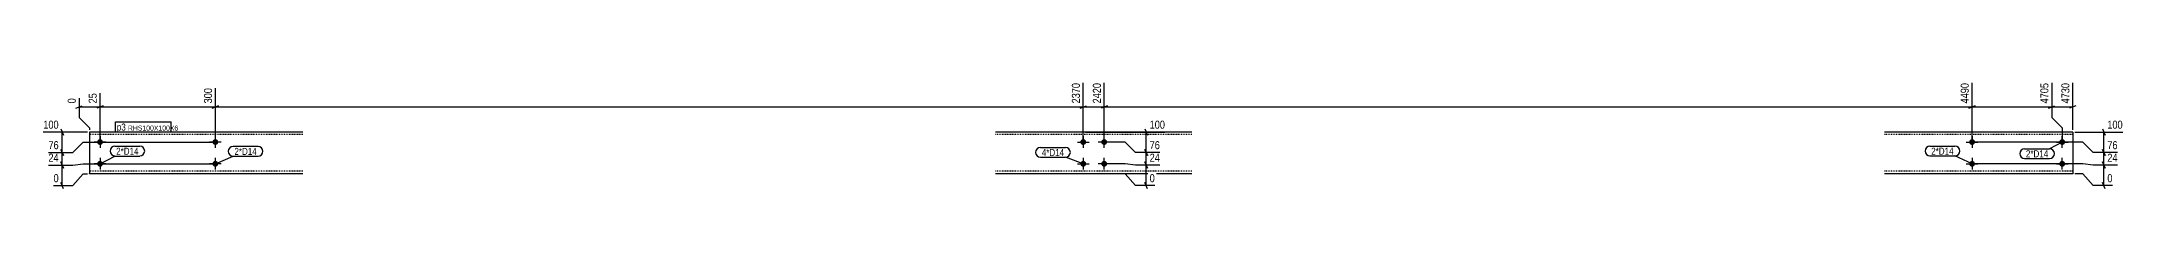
# Model space of a CAD drawing. Header units: millimetres. Extents: x 11 to 16211, y 3 to 272.
# Drawn here: x 11 to 4978, y 15 to 272 of the extents above; entities that cross this region are included whole.
import ezdxf

# ---------------------------------------------------------------- set-up
doc = ezdxf.new("R2010")
doc.units = ezdxf.units.MM
doc.linetypes.add('DXK_LINE_DOT2', pattern=[3.9198, 1.9599, -1.9599])
for name, color, linetype in [('MÅLSÆTNING', 7, 'Continuous'), ('STÅL', 7, 'Continuous'), ('TEKST', 7, 'Continuous')]:
    doc.layers.add(name, color=color, linetype=linetype)
doc.styles.add('Arial Narrow', font='ARIALN.TTF', dxfattribs={"height": 0.2})

msp = doc.modelspace()

# ---------------------------------------------------------------- hatches: boundary and pattern name
at = {"layer": 'STÅL', "linetype": 'Continuous'}
for points in [[(150.3, 119.5, -1), (150.3, 133.5, -1)], [(425.3, 119.5, -1), (425.3, 133.5, -1)], [(2495.3, 133.5, -1), (2495.3, 119.5, -1)], [(2545.3, 119.5, -1), (2545.3, 133.5, -1)], [(4615.3, 133.5, -1), (4615.3, 119.5, -1)], [(4830.3, 133.5, -1), (4830.3, 119.5, -1)], [(150.3, 67.5, -1), (150.3, 81.5, -1)], [(425.3, 67.5, -1), (425.3, 81.5, -1)], [(2495.3, 81.5, -1), (2495.3, 67.5, -1)], [(2545.3, 67.5, -1), (2545.3, 81.5, -1)], [(4615.3, 81.5, -1), (4615.3, 67.5, -1)], [(4830.3, 81.5, -1), (4830.3, 67.5, -1)]]:
    msp.add_hatch(color=3, dxfattribs=at).paths.add_polyline_path(points)

# ---------------------------------------------------------------- linework, layer by layer
at = {"layer": 'MÅLSÆTNING', "color": 7, "linetype": 'Continuous'}
for p, q in [((425.3, 131.5), (425.3, 255.6)), ((425.3, 131.5), (425.3, 255.6)), ((2495.3, 131.5), (2495.3, 267.8)), ((2545.3, 131.5), (2545.3, 267.8)), ((2545.3, 131.5), (2545.3, 267.8)), ((4615.3, 131.5), (4615.3, 267.8)), ((4805.3, 267.8), (4805.3, 185.5)), ((4855.3, 155.5), (4855.3, 267.8)), ((92.8, 207.5), (107.8, 213.5)), ((100.3, 231.2), (100.3, 185.5)), ((100.3, 210.5), (150.3, 210.5)), ((157.8, 213.5), (142.8, 207.5)), ((157.8, 213.5), (142.8, 207.5)), ((150.3, 131.5), (150.3, 243.4)), ((150.3, 131.5), (150.3, 243.4)), ((150.3, 210.5), (425.3, 210.5)), ((432.8, 213.5), (417.8, 207.5)), ((417.8, 207.5), (432.8, 213.5)), ((2487.8, 207.5), (2502.8, 213.5)), ((2495.3, 210.5), (2545.3, 210.5)), ((2552.8, 213.5), (2537.8, 207.5)), ((2552.8, 213.5), (2537.8, 207.5)), ((2545.3, 210.5), (4615.3, 210.5)), ((4607.8, 207.5), (4622.8, 213.5)), ((4797.8, 207.5), (4812.8, 213.5)), ((4805.3, 210.5), (4855.3, 210.5)), ((4862.8, 213.5), (4847.8, 207.5)), ((120.3, 150.5), (15, 150.5)), ((57.1, 158), (63.1, 143)), ((100.3, 185.5), (125.3, 160.5)), ((125.3, 160.5), (125.3, 155.5)), ((2500.3, 150.5), (2690.3, 150.5)), ((2642.2, 158), (2648.2, 143)), ((2645.2, 101.5), (2645.2, 150.5)), ((4805.3, 185.5), (4830.3, 160.5)), ((4805.3, 185.5), (4830.3, 160.5)), ((4830.3, 160.5), (4830.3, 131.5)), ((4830.3, 160.5), (4830.3, 131.5)), ((4860.3, 150.5), (4974.5, 150.5)), ((4926.4, 158), (4932.4, 143)), ((85.1, 101.5), (110.1, 126.5)), ((85.1, 101.5), (110.1, 126.5)), ((110.1, 126.5), (420.3, 126.5)), ((110.1, 126.5), (420.3, 126.5)), ((2595.2, 126.5), (2550.3, 126.5)), ((2595.2, 126.5), (2550.3, 126.5)), ((2620.2, 101.5), (2595.2, 126.5)), ((2620.2, 101.5), (2595.2, 126.5)), ((2678.1, 101.5), (2620.2, 101.5)), ((2648.2, 94), (2642.2, 109)), ((4879.4, 126.5), (4620.3, 126.5)), ((4879.4, 126.5), (4620.3, 126.5)), ((4904.4, 101.5), (4879.4, 126.5)), ((4904.4, 101.5), (4879.4, 126.5)), ((27.2, 71.5), (85.1, 71.5)), ((57.1, 79), (63.1, 64)), ((60.1, 22.5), (60.1, 71.5)), ((85.1, 71.5), (110.1, 74.5)), ((85.1, 71.5), (110.1, 74.5)), ((85.1, 22.5), (110.1, 50.5)), ((110.1, 74.5), (420.3, 74.5)), ((110.1, 74.5), (420.3, 74.5)), ((110.1, 50.5), (120.3, 50.5)), ((2595.2, 50.5), (2500.3, 50.5)), ((2595.2, 74.5), (2550.3, 74.5)), ((2595.2, 74.5), (2550.3, 74.5)), ((2620.2, 71.5), (2595.2, 74.5)), ((2620.2, 71.5), (2595.2, 74.5)), ((2620.2, 22.5), (2595.2, 50.5)), ((2678.1, 71.5), (2620.2, 71.5)), ((2642.2, 79), (2648.2, 64)), ((2645.2, 22.5), (2645.2, 71.5)), ((4879.4, 74.5), (4620.3, 74.5)), ((4879.4, 74.5), (4620.3, 74.5)), ((4879.4, 50.5), (4860.3, 50.5)), ((4904.4, 71.5), (4879.4, 74.5)), ((4904.4, 71.5), (4879.4, 74.5)), ((4904.4, 22.5), (4879.4, 50.5)), ((4962.3, 71.5), (4904.4, 71.5)), ((4926.4, 79), (4932.4, 64)), ((4929.4, 22.5), (4929.4, 71.5)), ((39.4, 22.5), (85.1, 22.5)), ((63.1, 15), (57.1, 30)), ((2665.9, 22.5), (2620.2, 22.5)), ((2648.2, 15), (2642.2, 30)), ((4950.1, 22.5), (4904.4, 22.5)), ((4932.4, 15), (4926.4, 30))]:
    msp.add_line(p, q, dxfattribs=at)
at = {"layer": 'STÅL', "color": 2, "linetype": 'Continuous'}
for p, q in [((634.3, 150.5), (125.3, 150.5)), ((125.3, 150.5), (125.3, 51.4)), ((2754.3, 150.5), (2286.3, 150.5)), ((4855.3, 150.5), (4406.3, 150.5)), ((4855.3, 150.5), (4855.3, 149.6)), ((4855.3, 149.6), (4855.3, 147)), ((4855.3, 147), (4855.3, 50.5)), ((125.3, 50.5), (125.3, 51.4)), ((634.3, 50.5), (125.3, 50.5)), ((2754.3, 50.5), (2286.3, 50.5)), ((4855.3, 50.5), (4406.3, 50.5))]:
    msp.add_line(p, q, dxfattribs=at)
at = {"layer": 'STÅL', "color": 7, "linetype": 'DXK_LINE_DOT2'}
for p, q in [((634.3, 144.5), (125.3, 144.5)), ((2754.3, 144.5), (2286.3, 144.5)), ((4855.3, 144.5), (4406.3, 144.5)), ((125.3, 56.5), (125.3, 57)), ((634.3, 56.5), (125.3, 56.5)), ((2754.3, 56.5), (2286.3, 56.5)), ((4855.3, 56.5), (4406.3, 56.5)), ((4855.3, 56.5), (4855.3, 57))]:
    msp.add_line(p, q, dxfattribs=at)
at = {"layer": 'STÅL', "color": 3, "linetype": 'Continuous'}
for p, q in [((164.3, 126.5), (136.3, 126.5)), ((150.3, 140.5), (150.3, 112.5)), ((439.3, 126.5), (411.3, 126.5)), ((425.3, 112.5), (425.3, 140.5)), ((2481.3, 126.5), (2509.3, 126.5)), ((2495.3, 140.5), (2495.3, 112.5)), ((2559.3, 126.5), (2531.3, 126.5)), ((2545.3, 112.5), (2545.3, 140.5)), ((4601.3, 126.5), (4629.3, 126.5)), ((4615.3, 140.5), (4615.3, 112.5)), ((4816.3, 126.5), (4844.3, 126.5)), ((4830.3, 112.5), (4830.3, 140.5)), ((164.3, 74.5), (136.3, 74.5)), ((150.3, 88.5), (150.3, 60.5)), ((439.3, 74.5), (411.3, 74.5)), ((425.3, 60.5), (425.3, 88.5)), ((2481.3, 74.5), (2509.3, 74.5)), ((2495.3, 88.5), (2495.3, 60.5)), ((2559.3, 74.5), (2531.3, 74.5)), ((2545.3, 60.5), (2545.3, 88.5)), ((4601.3, 74.5), (4629.3, 74.5)), ((4615.3, 88.5), (4615.3, 60.5)), ((4816.3, 74.5), (4844.3, 74.5)), ((4830.3, 60.5), (4830.3, 88.5))]:
    msp.add_line(p, q, dxfattribs=at)

# ---------------------------------------------------------------- wipeouts: each hides what was drawn before it
at = {"color": 0}
for points in [[(524.1, 95.8), (524.1, 113.3), (470.8, 113.3), (470.8, 95.8)], [(2449.8, 93.1), (2449.8, 110.6), (2396.5, 110.6), (2396.5, 93.1)], [(4571.2, 96.3), (4571.2, 113.8), (4517.9, 113.8), (4517.9, 96.3)]]:
    msp.add_wipeout(points, dxfattribs=at).dxf.layer = 'TEKST'

# ---------------------------------------------------------------- next in the draw order: wipeouts: each hides what was drawn before it
at = {"color": 0, "linetype": 'Continuous'}
for points in [[(2541.3, 271.7), (2513.3, 271.7), (2513.3, 215), (2541.3, 215)], [(4611.3, 271.7), (4583.3, 271.7), (4583.3, 215), (4611.3, 215)], [(4851.3, 271.7), (4823.3, 271.7), (4823.3, 215), (4851.3, 215)], [(146.3, 247.4), (118.3, 247.4), (118.3, 215), (146.3, 215)], [(2694.3, 154.5), (2694.3, 182.5), (2649.7, 182.5), (2649.7, 154.5)], [(55.6, 75.5), (55.6, 103.5), (23.2, 103.5), (23.2, 75.5)], [(2682.1, 75.5), (2682.1, 103.5), (2649.7, 103.5), (2649.7, 75.5)], [(4966.3, 75.5), (4966.3, 103.5), (4933.9, 103.5), (4933.9, 75.5)]]:
    msp.add_wipeout(points, dxfattribs=at).dxf.layer = 'MÅLSÆTNING'
at = {"color": 0}
for points in [[(211.6, 154), (211.6, 171.5), (190.3, 171.5), (190.3, 154)], [(242.1, 96.1), (242.1, 113.6), (188.8, 113.6), (188.8, 96.1)], [(524.1, 95.8), (524.1, 113.3), (470.8, 113.3), (470.8, 95.8)], [(2449.8, 93.1), (2449.8, 110.6), (2396.5, 110.6), (2396.5, 93.1)], [(4571.2, 96.3), (4571.2, 113.8), (4517.9, 113.8), (4517.9, 96.3)], [(4797, 90.1), (4797, 107.6), (4743.7, 107.6), (4743.7, 90.1)]]:
    msp.add_wipeout(points, dxfattribs=at).dxf.layer = 'TEKST'

# ---------------------------------------------------------------- next in the draw order: linework, layer by layer
at = {"layer": 'MÅLSÆTNING', "color": 7, "linetype": 'Continuous'}
for p, q in [((2495.3, 131.5), (2495.3, 267.8)), ((4615.3, 131.5), (4615.3, 267.8)), ((4805.3, 267.8), (4805.3, 185.5)), ((425.3, 210.5), (2495.3, 210.5)), ((2487.8, 207.5), (2502.8, 213.5)), ((4622.8, 213.5), (4607.8, 207.5)), ((4615.3, 210.5), (4805.3, 210.5)), ((4797.8, 207.5), (4812.8, 213.5)), ((60.1, 101.5), (60.1, 150.5)), ((4929.4, 101.5), (4929.4, 150.5)), ((27.2, 101.5), (85.1, 101.5)), ((27.2, 101.5), (85.1, 101.5)), ((63.1, 94), (57.1, 109)), ((57.1, 109), (63.1, 94)), ((2678.1, 101.5), (2620.2, 101.5)), ((2642.2, 109), (2648.2, 94)), ((4962.3, 101.5), (4904.4, 101.5)), ((4962.3, 101.5), (4904.4, 101.5)), ((4932.4, 94), (4926.4, 109)), ((4926.4, 109), (4932.4, 94))]:
    msp.add_line(p, q, dxfattribs=at)
at = {"layer": 'TEKST', "color": 7, "linetype": 'Continuous'}
for p, q in [((467.8, 116.3), (527.1, 116.3)), ((2393.5, 113.6), (2452.8, 113.6)), ((4514.9, 116.8), (4574.2, 116.8)), ((425.3, 74.5), (467.8, 92.8)), ((467.8, 92.8), (527.1, 92.8)), ((2393.5, 90.1), (2452.8, 90.1)), ((2495.3, 74.5), (2452.8, 90.1)), ((4514.9, 93.3), (4574.2, 93.3)), ((4615.3, 74.5), (4574.2, 93.3))]:
    msp.add_line(p, q, dxfattribs=at)
for centre, radius, start, end in [((467.8, 104.5), 11.7, 90, 270), ((527.1, 104.5), 11.7, 270, 90), ((2393.5, 101.9), 11.8, 90, 270), ((2452.8, 101.9), 11.8, 270, 90), ((4514.9, 105), 11.8, 90, 270), ((4574.2, 105), 11.8, 270, 90)]:
    msp.add_arc(centre, radius, start, end, dxfattribs=at)

# ---------------------------------------------------------------- next in the draw order: texts
at = {"layer": 'MÅLSÆTNING', "color": 3, "linetype": 'Continuous', "style": 'Arial Narrow'}
for s, p in [('2420', (2537.3, 219)), ('4490', (4607.3, 219)), ('4730', (4847.3, 219)), ('25', (142.3, 219))]:
    msp.add_text(s, height=19.09, rotation=90.0002, dxfattribs=at).set_placement(p)
for s, p in [('100', (2653.7, 158.5)), ('24', (27.2, 79.5)), ('24', (2653.7, 79.5)), ('24', (4937.9, 79.5))]:
    msp.add_text(s, height=19.09, dxfattribs=at).set_placement(p)
at = {"layer": 'TEKST', "color": 3, "style": 'Arial Narrow'}
for s, p in [('2*D14', (470.8, 95.8)), ('4*D14', (2396.5, 93.1)), ('2*D14', (4517.9, 96.3))]:
    msp.add_text(s, height=16.7, dxfattribs=at).set_placement(p)

# ---------------------------------------------------------------- next in the draw order: wipeouts: each hides what was drawn before it
at = {"color": 0, "linetype": 'Continuous'}
for points in [[(96.3, 235.2), (68.3, 235.2), (68.3, 215), (96.3, 215)], [(55.6, 26.5), (55.6, 54.5), (35.4, 54.5), (35.4, 26.5)], [(2669.9, 26.5), (2669.9, 54.5), (2649.7, 54.5), (2649.7, 26.5)], [(4954.1, 26.5), (4954.1, 54.5), (4933.9, 54.5), (4933.9, 26.5)]]:
    msp.add_wipeout(points, dxfattribs=at).dxf.layer = 'MÅLSÆTNING'
at = {"color": 0}
for points in [[(211.6, 154), (211.6, 171.5), (190.3, 171.5), (190.3, 154)], [(242.1, 96.1), (242.1, 113.6), (188.8, 113.6), (188.8, 96.1)], [(4797, 90.1), (4797, 107.6), (4743.7, 107.6), (4743.7, 90.1)]]:
    msp.add_wipeout(points, dxfattribs=at).dxf.layer = 'TEKST'

# ---------------------------------------------------------------- next in the draw order: linework, layer by layer
at = {"layer": 'MÅLSÆTNING', "color": 7, "linetype": 'Continuous'}
for p, q in [((60.1, 71.5), (60.1, 101.5)), ((2645.2, 71.5), (2645.2, 101.5)), ((4929.4, 71.5), (4929.4, 101.5)), ((27.2, 71.5), (85.1, 71.5)), ((63.1, 64), (57.1, 79)), ((2678.1, 71.5), (2620.2, 71.5)), ((2648.2, 64), (2642.2, 79)), ((4962.3, 71.5), (4904.4, 71.5)), ((4932.4, 64), (4926.4, 79))]:
    msp.add_line(p, q, dxfattribs=at)
at = {"layer": 'TEKST', "color": 7, "linetype": 'Continuous'}
for p, q in [((187.3, 151), (187.3, 174.5)), ((185.8, 116.6), (245.1, 116.6)), ((4740.7, 110.6), (4800, 110.6)), ((4830.3, 126.5), (4800, 110.6)), ((150.3, 74.5), (185.8, 93.1)), ((185.8, 93.1), (245.1, 93.1)), ((4740.7, 87.1), (4800, 87.1))]:
    msp.add_line(p, q, dxfattribs=at)
for centre, start, end in [((185.8, 104.9), 90, 270), ((245.1, 104.9), 270, 90), ((4740.7, 98.8), 90, 270), ((4800, 98.8), 270, 90)]:
    msp.add_arc(centre, 11.7, start, end, dxfattribs=at)

# ---------------------------------------------------------------- next in the draw order: texts
at = {"layer": 'MÅLSÆTNING', "color": 3, "linetype": 'Continuous', "style": 'Arial Narrow'}
msp.add_text('0', height=19.1, rotation=90.0002, dxfattribs=at).set_placement((92.3, 219))
for p in [(39.4, 30.5), (2653.7, 30.5), (4937.9, 30.5)]:
    msp.add_text('0', height=19.1, dxfattribs=at).set_placement(p)
at = {"layer": 'TEKST', "color": 3, "style": 'Arial Narrow'}
for p in [(188.8, 96.1), (4743.7, 90.1)]:
    msp.add_text('2*D14', height=16.7, dxfattribs=at).set_placement(p)

# ---------------------------------------------------------------- next in the draw order: wipeouts: each hides what was drawn before it
at = {"color": 0, "linetype": 'Continuous'}
for points in [[(421.3, 259.6), (393.3, 259.6), (393.3, 215), (421.3, 215)], [(2491.3, 271.7), (2463.3, 271.7), (2463.3, 215), (2491.3, 215)], [(4801.3, 271.7), (4773.3, 271.7), (4773.3, 215), (4801.3, 215)], [(55.6, 154.5), (55.6, 182.5), (11, 182.5), (11, 154.5)], [(4978.5, 154.5), (4978.5, 182.5), (4933.9, 182.5), (4933.9, 154.5)]]:
    msp.add_wipeout(points, dxfattribs=at).dxf.layer = 'MÅLSÆTNING'
at = {"color": 0}
msp.add_wipeout([(317.3, 154), (317.3, 166.5), (216.8, 166.5), (216.8, 154)], dxfattribs=at).dxf.layer = 'TEKST'

# ---------------------------------------------------------------- next in the draw order: texts
at = {"layer": 'MÅLSÆTNING', "color": 3, "linetype": 'Continuous', "style": 'Arial Narrow'}
for s, p in [('300', (417.3, 219)), ('2370', (2487.3, 219)), ('4705', (4797.3, 219))]:
    msp.add_text(s, height=19.09, rotation=90.0002, dxfattribs=at).set_placement(p)
for p in [(15, 158.5), (4937.9, 158.5)]:
    msp.add_text('100', height=19.09, dxfattribs=at).set_placement(p)

# ---------------------------------------------------------------- next in the draw order: wipeouts: each hides what was drawn before it
at = {"color": 0, "linetype": 'Continuous'}
msp.add_wipeout([(2682.1, 105.5), (2682.1, 133.5), (2649.7, 133.5), (2649.7, 105.5)], dxfattribs=at).dxf.layer = 'MÅLSÆTNING'
at = {"color": 0}
msp.add_wipeout([(317.3, 154), (317.3, 166.5), (216.8, 166.5), (216.8, 154)], dxfattribs=at).dxf.layer = 'TEKST'

# ---------------------------------------------------------------- next in the draw order: linework, layer by layer
at = {"layer": 'TEKST', "color": 7, "linetype": 'Continuous'}
for p, q in [((187.3, 174.5), (320.3, 174.5)), ((187.3, 151), (320.3, 151)), ((320.3, 151), (320.3, 174.5))]:
    msp.add_line(p, q, dxfattribs=at)

# ---------------------------------------------------------------- next in the draw order: texts
at = {"layer": 'MÅLSÆTNING', "color": 3, "linetype": 'Continuous', "style": 'Arial Narrow'}
msp.add_text('76', height=19.09, dxfattribs=at).set_placement((2653.7, 109.5))
at = {"layer": 'TEKST', "color": 3, "style": 'Arial Narrow'}
for s, height, p in [('p3', 16.7, (190.3, 154)), ('RHS100X100X6', 11.93, (216.8, 154))]:
    msp.add_text(s, height=height, dxfattribs=at).set_placement(p)

# ---------------------------------------------------------------- next in the draw order: wipeouts: each hides what was drawn before it
at = {"color": 0, "linetype": 'Continuous'}
for points in [[(55.6, 105.5), (55.6, 133.5), (23.2, 133.5), (23.2, 105.5)], [(4966.3, 105.5), (4966.3, 133.5), (4933.9, 133.5), (4933.9, 105.5)]]:
    msp.add_wipeout(points, dxfattribs=at).dxf.layer = 'MÅLSÆTNING'

# ---------------------------------------------------------------- next in the draw order: texts
at = {"layer": 'MÅLSÆTNING', "color": 3, "linetype": 'Continuous', "style": 'Arial Narrow'}
for p in [(27.2, 109.5), (4937.9, 109.5)]:
    msp.add_text('76', height=19.09, dxfattribs=at).set_placement(p)

doc.saveas('drawing.dxf')
